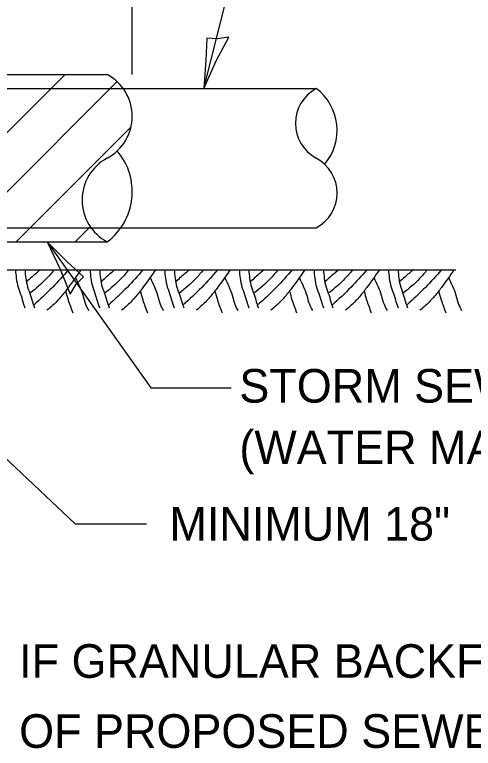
# Model space of a CAD drawing. Extents: x 2133490 to 2172050, y 2138301 to 2145980.
# Drawn here: x 2145709.4 to 2145791.3, y 2139123.9 to 2139254.8 of the extents above; entities that cross this region are included whole.
import ezdxf

# ---------------------------------------------------------------- set-up
doc = ezdxf.new("R2010")
doc.units = 0
for name, color, linetype in [('Design_PR_Roadway Dimensions', 7, 'Continuous'), ('Design_PR_Roadway Notes', 7, 'Continuous'), ('Drainage_PR', 7, 'Continuous'), ('Drainage_PR_Storm Sewer', 7, 'Continuous'), ('Level 23', 7, 'Continuous'), ('XSC_Exist Ground', 7, 'Continuous')]:
    doc.layers.add(name, color=color, linetype=linetype)

msp = doc.modelspace()

# ---------------------------------------------------------------- linework, layer by layer
at = {"layer": 'Design_PR_Roadway Dimensions'}
for p, q in [((2145730.38, 2139244.16), (2145730.38, 2139281.52)), ((2145743.13, 2139241.67), (2145751.44, 2139274.61)), ((2145715.18, 2139214.3), (2145733.71, 2139188.23)), ((2145691.2, 2139191.1), (2145720.18, 2139163.95)), ((2145733.71, 2139188.23), (2145748.06, 2139188.23)), ((2145720.18, 2139163.95), (2145732.91, 2139163.95))]:
    msp.add_line(p, q, dxfattribs=at)
at = {"layer": 'Drainage_PR'}
for p, q in [((2145560.63, 2139244.16), (2145725.9, 2139244.16)), ((2145688.52, 2139214.3), (2145718.39, 2139244.16)), ((2145699.08, 2139214.3), (2145727.68, 2139242.89)), ((2145709.64, 2139214.3), (2145730.17, 2139234.82)), ((2145720.2, 2139214.3), (2145722.89, 2139216.99)), ((2145560.63, 2139214.3), (2145725.9, 2139214.3))]:
    msp.add_line(p, q, dxfattribs=at)
for centre, radius, start, end in [((2145721.91, 2139236.7), 8.46, 298.0725, 61.9275), ((2145719.18, 2139223.25), 11.2, 306.8699, 40.4415), ((2145729.88, 2139221.76), 8.46, 118.0725, 241.9275)]:
    msp.add_arc(centre, radius, start, end, dxfattribs=at)
at = {"layer": 'Drainage_PR_Storm Sewer'}
for p, q in [((2145523.29, 2139241.67), (2145763.23, 2139241.67)), ((2145523.29, 2139216.78), (2145763.23, 2139216.78))]:
    msp.add_line(p, q, dxfattribs=at)
for centre, radius, start, end in [((2145766.55, 2139235.45), 7.05, 118.0725, 241.9275), ((2145757.63, 2139234.21), 9.33, 319.5585, 53.1301), ((2145759.91, 2139223.01), 7.05, 298.0725, 61.9275)]:
    msp.add_arc(centre, radius, start, end, dxfattribs=at)
at = {"layer": 'Level 23'}
for points in [[(2145747.61, 2139250.86), (2145745.54, 2139250.54), (2145743.68, 2139250.68), (2145743.52, 2139246.73), (2145743.13, 2139241.67), (2145745.38, 2139246.61)], [(2145719.27, 2139204.93), (2145720.36, 2139206.71), (2145721.68, 2139208.04), (2145718.78, 2139210.72), (2145715.18, 2139214.3), (2145717.48, 2139209.39)]]:
    msp.add_lwpolyline(points, close=True, dxfattribs=at)
at = {"layer": 'XSC_Exist Ground'}
msp.add_line((2145668.15, 2139209.32), (2145788.12, 2139209.32), dxfattribs=at)
msp.add_line((2145668.15, 2139209.32), (2145788.12, 2139209.32), dxfattribs=at)
for points in [[(2145709.52, 2139209.32), (2145709.67, 2139207.78), (2145710, 2139206.23), (2145710.52, 2139204.72), (2145710.98, 2139203.18), (2145711.22, 2139202.54)], [(2145711.22, 2139209.32), (2145711.37, 2139207.78), (2145711.7, 2139206.23), (2145712.22, 2139204.72), (2145712.68, 2139203.18), (2145712.92, 2139202.54)], [(2145713.98, 2139209.32), (2145712.42, 2139207.99), (2145711.53, 2139207.2)], [(2145716.43, 2139209.3), (2145715.07, 2139207.73), (2145712.15, 2139205.11)], [(2145718.96, 2139209.27), (2145716.13, 2139206.17), (2145712.79, 2139203)], [(2145721.21, 2139209.3), (2145718.97, 2139206.15), (2145717.7, 2139204.55), (2145716.21, 2139202.99), (2145715.15, 2139202.07)], [(2145722.84, 2139209.32), (2145722.99, 2139207.78), (2145723.32, 2139206.23), (2145723.84, 2139204.72), (2145724.3, 2139203.18), (2145724.54, 2139202.54)], [(2145724.54, 2139209.32), (2145724.69, 2139207.78), (2145725.02, 2139206.23), (2145725.54, 2139204.72), (2145726.01, 2139203.18), (2145726.24, 2139202.54)], [(2145727.31, 2139209.32), (2145725.74, 2139207.99), (2145724.86, 2139207.2)], [(2145729.75, 2139209.3), (2145728.4, 2139207.73), (2145725.47, 2139205.11)], [(2145732.28, 2139209.27), (2145729.46, 2139206.17), (2145726.11, 2139203)], [(2145734.53, 2139209.3), (2145732.29, 2139206.15), (2145731.02, 2139204.55), (2145729.53, 2139202.99), (2145728.47, 2139202.07)], [(2145736.16, 2139209.32), (2145736.31, 2139207.78), (2145736.64, 2139206.23), (2145737.16, 2139204.72), (2145737.62, 2139203.18), (2145737.86, 2139202.54)], [(2145737.86, 2139209.32), (2145738.01, 2139207.78), (2145738.34, 2139206.23), (2145738.86, 2139204.72), (2145739.33, 2139203.18), (2145739.57, 2139202.54)], [(2145740.63, 2139209.32), (2145739.06, 2139207.99), (2145738.18, 2139207.2)], [(2145743.08, 2139209.3), (2145741.72, 2139207.73), (2145738.79, 2139205.11)], [(2145745.6, 2139209.27), (2145742.78, 2139206.17), (2145739.43, 2139203)], [(2145747.85, 2139209.3), (2145745.61, 2139206.15), (2145744.34, 2139204.55), (2145742.85, 2139202.99), (2145741.79, 2139202.07)], [(2145749.48, 2139209.32), (2145749.63, 2139207.78), (2145749.96, 2139206.23), (2145750.48, 2139204.72), (2145750.95, 2139203.18), (2145751.18, 2139202.54)], [(2145751.18, 2139209.32), (2145751.33, 2139207.78), (2145751.66, 2139206.23), (2145752.19, 2139204.72), (2145752.65, 2139203.18), (2145752.89, 2139202.54)], [(2145753.95, 2139209.32), (2145752.38, 2139207.99), (2145751.5, 2139207.2)], [(2145756.4, 2139209.3), (2145755.04, 2139207.73), (2145752.11, 2139205.11)], [(2145758.92, 2139209.27), (2145756.1, 2139206.17), (2145752.75, 2139203)], [(2145761.18, 2139209.3), (2145758.94, 2139206.15), (2145757.67, 2139204.55), (2145756.17, 2139202.99), (2145755.11, 2139202.07)], [(2145762.8, 2139209.32), (2145762.95, 2139207.78), (2145763.28, 2139206.23), (2145763.8, 2139204.72), (2145764.27, 2139203.18), (2145764.51, 2139202.54)], [(2145764.51, 2139209.32), (2145764.66, 2139207.78), (2145764.98, 2139206.23), (2145765.51, 2139204.72), (2145765.97, 2139203.18), (2145766.21, 2139202.54)], [(2145767.27, 2139209.32), (2145765.7, 2139207.99), (2145764.82, 2139207.2)], [(2145769.72, 2139209.3), (2145768.36, 2139207.73), (2145765.43, 2139205.11)], [(2145772.24, 2139209.27), (2145769.42, 2139206.17), (2145766.07, 2139203)], [(2145774.5, 2139209.3), (2145772.26, 2139206.15), (2145770.99, 2139204.55), (2145769.49, 2139202.99), (2145768.43, 2139202.07)], [(2145776.12, 2139209.32), (2145776.27, 2139207.78), (2145776.6, 2139206.23), (2145777.12, 2139204.72), (2145777.59, 2139203.18), (2145777.83, 2139202.54)], [(2145777.83, 2139209.32), (2145777.98, 2139207.78), (2145778.3, 2139206.23), (2145778.83, 2139204.72), (2145779.29, 2139203.18), (2145779.53, 2139202.54)], [(2145780.59, 2139209.32), (2145779.02, 2139207.99), (2145778.14, 2139207.2)], [(2145783.04, 2139209.3), (2145781.68, 2139207.73), (2145778.75, 2139205.11)], [(2145785.56, 2139209.27), (2145782.74, 2139206.17), (2145779.39, 2139203)], [(2145787.82, 2139209.3), (2145785.58, 2139206.15), (2145784.31, 2139204.55), (2145782.81, 2139202.99), (2145781.75, 2139202.07)], [(2145720.23, 2139207.91), (2145721.56, 2139204.78), (2145722.05, 2139203.15), (2145722.57, 2139202.04)], [(2145733.55, 2139207.91), (2145734.88, 2139204.78), (2145735.37, 2139203.15), (2145735.89, 2139202.04)], [(2145746.87, 2139207.91), (2145748.2, 2139204.78), (2145748.69, 2139203.15), (2145749.21, 2139202.04)], [(2145760.19, 2139207.91), (2145761.52, 2139204.78), (2145762.01, 2139203.15), (2145762.53, 2139202.04)], [(2145773.51, 2139207.91), (2145774.84, 2139204.78), (2145775.33, 2139203.15), (2145775.86, 2139202.04)], [(2145786.83, 2139207.91), (2145788.16, 2139204.78), (2145788.65, 2139203.15), (2145789.18, 2139202.04)], [(2145718.49, 2139205.51), (2145718.93, 2139203.96), (2145719.75, 2139201.63)], [(2145731.82, 2139205.51), (2145732.25, 2139203.96), (2145733.07, 2139201.63)], [(2145745.14, 2139205.51), (2145745.57, 2139203.96), (2145746.39, 2139201.63)], [(2145758.46, 2139205.51), (2145758.89, 2139203.96), (2145759.71, 2139201.63)], [(2145771.78, 2139205.51), (2145772.21, 2139203.96), (2145773.03, 2139201.63)], [(2145785.1, 2139205.51), (2145785.53, 2139203.96), (2145786.35, 2139201.63)]]:
    msp.add_spline(points, degree=3, dxfattribs=at)

# ---------------------------------------------------------------- texts
at = {"layer": 'Design_PR_Roadway Notes'}
for s, p in [('STORM SEWER', (2145749.5, 2139185.59)), ('(WATER MAIN REQUIREMENTS) OR CASING', (2145749.5, 2139174.61))]:
    msp.add_text(s, height=6, dxfattribs=at).set_placement(p)
at = {"layer": 'Level 23'}
for s, p in [('MINIMUM 18"', (2145737.02, 2139160.95)), ('IF GRANULAR BACKFILL EXIST. REMOVE WITHIN WIDTH', (2145710.18, 2139136.46)), ('OF PROPOSED SEWER TRENCH AND REPLACE WITH', (2145710.18, 2139123.96))]:
    msp.add_text(s, height=6, dxfattribs=at).set_placement(p)

doc.saveas('drawing.dxf')
